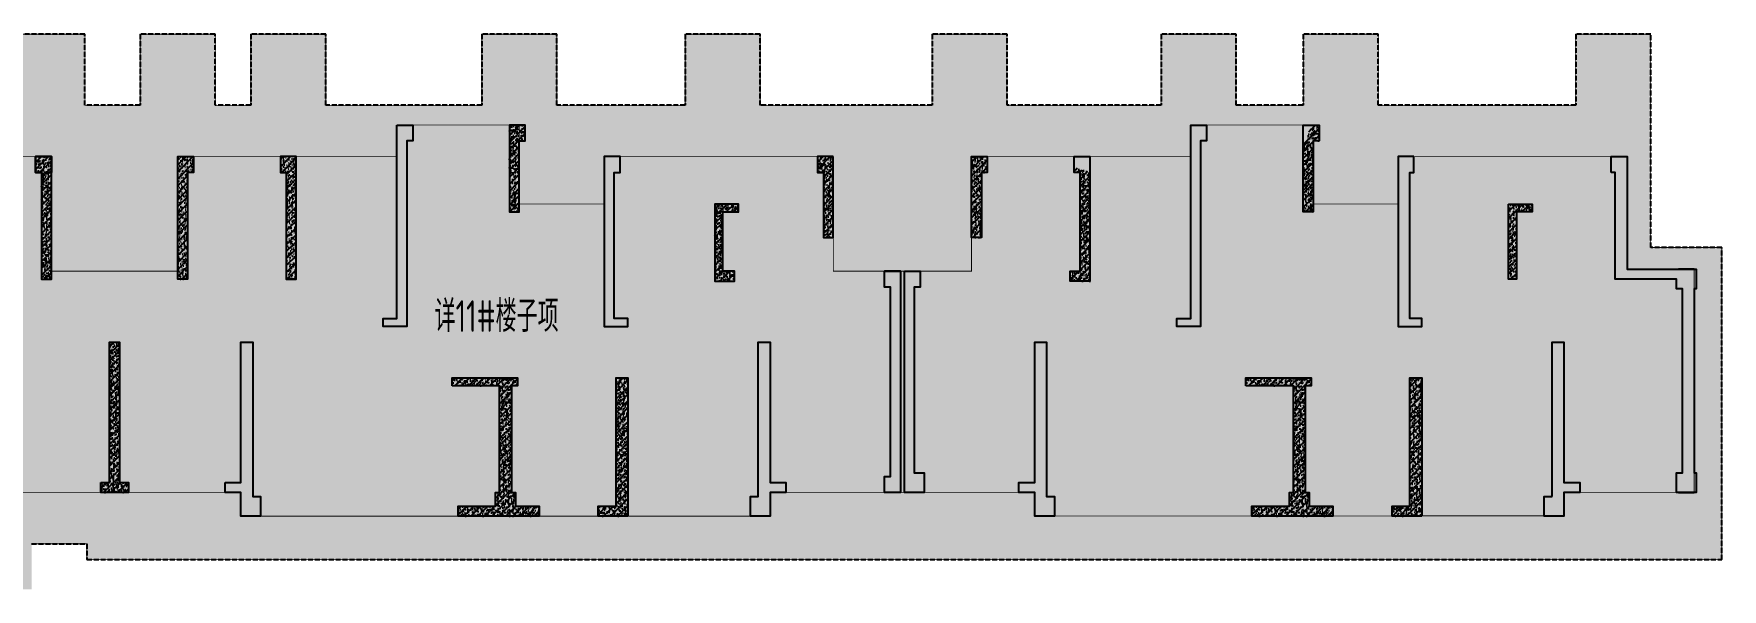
# Model space of a CAD drawing. Extents: x 923964 to 1204934, y 804567 to 1705037.
# Drawn here: x 1080879 to 1123634, y 1063177 to 1077237 of the extents above; entities that cross this region are included whole.
import ezdxf
from ezdxf.enums import TextEntityAlignment as Align

# ---------------------------------------------------------------- set-up
doc = ezdxf.new("R2010")
doc.units = 0
doc.header["$LTSCALE"] = 500
doc.linetypes.add('DASH', pattern=[0.35, 0.25, -0.1])
for name, color, linetype in [('S_PLAN_HACH', 9, 'CONTINUOUS'), ('S_WALL', 2, 'CONTINUOUS'), ('S_WALL_HACH', 30, 'CONTINUOUS'), ('S_WALL_OTHE_HACH', 33, 'CONTINUOUS'), ('主楼填充', 7, 'CONTINUOUS')]:
    doc.layers.add(name, color=color, linetype=linetype)
doc.styles.add('TH-STYLE3', font='tssdeng.shx', dxfattribs={"width": 0.7, "bigfont": 'tssdchn.shx'})
pattern_1 = [(45, (0, 0), (-44.1941738, 44.1941738), []), (50, (0, 0), (179.315046, -15.688034), [18.75, -206.25]), (355, (0, 0), (-34.687833, 188.048033), [15, -165]), (100.4514, (14.94, -1.3), (144.627345, 172.359886), [15.935047, -175.285528]), (46.1842, (0, 50), (266.810262, -41.379754), [28.125, -309.375]), (96.6356, (22.23, 46.55), (233.665676, 243.529468), [23.90257, -262.92825]), (351.1842, (0, 50), (233.665486, 243.52965), [22.5, -247.5]), (21, (25, 37.5), (149.226763, -100.654723), [18.75, -206.25]), (326, (25, 37.5), (60.828833, 181.287511), [15, -165]), (71.4514, (37.44, 29.11), (210.055657, 80.632624), [15.935047, -175.285528]), (37.5, (0, 0), (3.0399638, 83.2234635), [0, -163, 0, -167.5, 0, -165.625]), (7.5, (0, 0), (65.7673844, 98.602928), [0, -95.5, 0, -159.25, 0, -63.125]), (327.5, (-55.75, 0), (133.455609, -5.638718), [0, -62.5, 0, -195, 0, -258.75]), (317.5, (-80.75, 0), (145.796542, 25.026246), [0, -81.25, 0, -129.5, 0, -183.75])]
pattern_2 = [(45, (616019.86, 880780.19), (-88.388348, 88.388348), []), (50, (616019.86, 880780.19), (179.315046, -15.688034), [18.75, -206.25]), (355, (616019.86, 880780.19), (-34.687833, 188.048033), [15, -165]), (100.4514, (616034.8, 880778.88), (144.627345, 172.359886), [15.93505, -175.28553]), (46.1842, (616019.86, 880830.19), (266.81026, -41.37975), [28.125, -309.375]), (96.6356, (616042.1, 880826.74), (233.66568, 243.52947), [23.90257, -262.92825]), (351.1842, (616019.86, 880830.2), (233.66549, 243.52965), [22.5, -247.5]), (21, (616044.86, 880817.69), (149.226763, -100.654723), [18.75, -206.25]), (326, (616044.86, 880817.69), (60.82883, 181.28751), [15, -165]), (71.4514, (616057.3, 880809.3), (210.055657, 80.632624), [15.93505, -175.28553]), (37.5, (616019.86, 880780.19), (3.039964, 83.2234635), [1.25, -163, 1.25, -167.5, 1.25, -165.625]), (7.5, (616019.86, 880780.19), (65.767384, 98.602928), [1.25, -95.5, 1.25, -159.25, 1.25, -63.125]), (327.5, (615964.11, 880780.19), (133.455609, -5.638718), [1.25, -62.5, 1.25, -195, 1.25, -258.75]), (317.5, (615939.11, 880780.19), (145.796542, 25.026246), [1.25, -81.25, 1.25, -129.5, 1.25, -183.75])]
pattern_3 = [(45, (716019.86, 880780.19), (-88.388348, 88.388348), []), (50, (716019.86, 880780.19), (179.315046, -15.688034), [18.75, -206.25]), (355, (716019.86, 880780.19), (-34.68783, 188.04803), [15, -165]), (100.4514, (716034.8, 880778.88), (144.627345, 172.359886), [15.93505, -175.28553]), (46.1842, (716019.86, 880830.19), (266.81026, -41.37975), [28.125, -309.375]), (96.6356, (716042.1, 880826.74), (233.66568, 243.52947), [23.90257, -262.92825]), (351.1842, (716019.86, 880830.2), (233.66549, 243.52965), [22.5, -247.5]), (21, (716044.86, 880817.69), (149.226763, -100.654723), [18.75, -206.25]), (326, (716044.86, 880817.69), (60.82883, 181.28751), [15, -165]), (71.4514, (716057.3, 880809.3), (210.05566, 80.632624), [15.93505, -175.28553]), (37.5, (716019.857, 880780.19), (3.039964, 83.223463), [1.25, -163, 1.25, -167.5, 1.25, -165.625]), (7.5, (716019.86, 880780.19), (65.767384, 98.602928), [1.25, -95.5, 1.25, -159.25, 1.25, -63.125]), (327.5, (715964.11, 880780.19), (133.455609, -5.638718), [1.25, -62.5, 1.25, -195, 1.25, -258.75]), (317.5, (715939.11, 880780.19), (145.796542, 25.026246), [1.25, -81.25, 1.25, -129.5, 1.25, -183.75])]

msp = doc.modelspace()

# ---------------------------------------------------------------- hatches: boundary and pattern name
at = {"layer": 'S_PLAN_HACH'}
h = msp.add_hatch(dxfattribs=at)
h.set_pattern_fill('CROSS', color=4, scale=50, style=0)
h.paths.add_polyline_path([(1062224, 1064227), (1065297, 1064227), (1065297, 1063277), (1067497, 1063277), (1067497, 1063727), (1070824, 1063727), (1070824, 1063962), (1070924, 1063962), (1075224, 1063962), (1075224, 1063577), (1078424, 1063577), (1078424, 1063177), (1080824, 1063177), (1080824, 1064327), (1082224, 1064327), (1082224, 1063927), (1123624, 1063927), (1123624, 1071827), (1121824, 1071827), (1121824, 1077227), (1119924, 1077227), (1119924, 1075427), (1114924, 1075427), (1114924, 1077227), (1113024, 1077227), (1113024, 1075427), (1111324, 1075427), (1111324, 1077227), (1109424, 1077227), (1109424, 1075427), (1105524, 1075427), (1105524, 1077227), (1103624, 1077227), (1103624, 1075427), (1099274, 1075427), (1099274, 1077227), (1097374, 1077227), (1097374, 1075427), (1094124, 1075427), (1094124, 1077227), (1092224, 1077227), (1092224, 1075427), (1088274, 1075427), (1088274, 1077227), (1086374, 1077227), (1086374, 1075427), (1085474, 1075427), (1085474, 1077227), (1083574, 1077227), (1083574, 1075427), (1082174, 1075427), (1082174, 1077227), (1080274, 1077227), (1080274, 1074677), (1074124, 1074677), (1074124, 1075825), (1072339, 1075825), (1071559, 1075825), (1071559, 1076777), (1069259, 1076777), (1069259, 1074627), (1065674, 1074627), (1065674, 1075077), (1063974, 1075077), (1063974, 1071627), (1062224, 1071627)])
at = {"layer": 'S_WALL_HACH'}
h = msp.add_hatch(color=256, dxfattribs=at)
h.dxf.hatch_style = 1
h.paths.add_polyline_path([(1090074, 1074927), (1090474, 1074927), (1090474, 1074527), (1090324, 1074527), (1090324, 1069827), (1089724, 1069827), (1089724, 1070027), (1090074, 1070027)])
h = msp.add_hatch(color=256, dxfattribs=at)
h.dxf.hatch_style = 1
h.paths.add_polyline_path([(1093174, 1072727), (1093174, 1074527), (1093324, 1074527), (1093324, 1074927), (1092924, 1074927), (1092924, 1072727)])
h = msp.add_hatch(color=256, dxfattribs=at)
h.dxf.hatch_style = 1
h.paths.add_polyline_path([(1110174, 1074927), (1110574, 1074927), (1110574, 1074527), (1110424, 1074527), (1110424, 1073227), (1110424, 1073227), (1110424, 1069827), (1109824, 1069827), (1109824, 1070027), (1110174, 1070027), (1110174, 1073227), (1110174, 1073227)])
h = msp.add_hatch(color=256, dxfattribs=at)
h.dxf.hatch_style = 1
h.paths.add_polyline_path([(1113024, 1074927), (1113424, 1074927), (1113424, 1074527), (1113274, 1074527), (1113274, 1072727), (1113024, 1072727)])
h = msp.add_hatch(color=256, dxfattribs=at)
h.dxf.hatch_style = 1
h.paths.add_polyline_path([(1081324, 1074127), (1080924, 1074127), (1080924, 1073727), (1081074, 1073727), (1081074, 1071027), (1081324, 1071027)])
h = msp.add_hatch(color=256, dxfattribs=at)
h.dxf.hatch_style = 1
h.paths.add_polyline_path([(1084924, 1074127), (1084924, 1073727), (1084774, 1073727), (1084774, 1071027), (1084524, 1071027), (1084524, 1074127), (1084924, 1074127)])
h = msp.add_hatch(color=256, dxfattribs=at)
h.dxf.hatch_style = 1
h.paths.add_polyline_path([(1087124, 1074127), (1087124, 1073727), (1087274, 1073727), (1087274, 1071027), (1087524, 1071027), (1087524, 1074127), (1087124, 1074127)])
h = msp.add_hatch(color=256, dxfattribs=at)
h.dxf.hatch_style = 1
h.paths.add_polyline_path([(1095724, 1073877), (1095724, 1074127), (1095324, 1074127), (1095324, 1072427), (1095324, 1072427), (1095324, 1069827), (1095924, 1069827), (1095924, 1070027), (1095574, 1070027), (1095574, 1072427), (1095574, 1073727), (1095724, 1073727)])
h = msp.add_hatch(color=256, dxfattribs=at)
h.dxf.hatch_style = 1
h.paths.add_polyline_path([(1101124, 1074127), (1100724, 1074127), (1100724, 1073727), (1100874, 1073727), (1100874, 1072077), (1101124, 1072077)])
h = msp.add_hatch(color=256, dxfattribs=at)
h.dxf.hatch_style = 1
h.paths.add_polyline_path([(1104624, 1074127), (1105024, 1074127), (1105024, 1073727), (1104874, 1073727), (1104874, 1072077), (1104624, 1072077)])
h = msp.add_hatch(color=256, dxfattribs=at)
h.dxf.hatch_style = 1
h.paths.add_polyline_path([(1107624, 1074127), (1107624, 1070977), (1107124, 1070977), (1107124, 1071227), (1107374, 1071227), (1107374, 1073727), (1107224, 1073727), (1107224, 1074127)])
h = msp.add_hatch(color=256, dxfattribs=at)
h.dxf.hatch_style = 1
h.paths.add_polyline_path([(1115824, 1074127), (1115424, 1074127), (1115424, 1069827), (1116024, 1069827), (1116024, 1070027), (1115724, 1070027), (1115724, 1073727), (1115824, 1073727)])
h = msp.add_hatch(color=256, dxfattribs=at)
h.dxf.hatch_style = 1
h.paths.add_polyline_path([(1120824, 1073727), (1120824, 1074127), (1121224, 1074127), (1121224, 1071277), (1122974, 1071277), (1122974, 1070777), (1122924, 1070777), (1122924, 1066127), (1122974, 1066127), (1122974, 1065627), (1122474, 1065627), (1122474, 1066127), (1122624, 1066127), (1122624, 1070777), (1122474, 1070777), (1122474, 1071027), (1120924, 1071027), (1120924, 1073727)])
h = msp.add_hatch(color=256, dxfattribs=at)
h.dxf.hatch_style = 1
h.paths.add_polyline_path([(1098324, 1072927), (1098124, 1072927), (1098124, 1070977), (1098624, 1070977), (1098624, 1071227), (1098324, 1071227), (1098324, 1072727), (1098524, 1072727), (1098724, 1072727), (1098724, 1072927)])
h = msp.add_hatch(color=256, dxfattribs=at)
h.dxf.hatch_style = 1
h.paths.add_polyline_path([(1118224, 1072927), (1118824, 1072927), (1118824, 1072727), (1118424, 1072727), (1118424, 1071027), (1118224, 1071027)])
h = msp.add_hatch(color=256, dxfattribs=at)
h.dxf.hatch_style = 1
h.paths.add_polyline_path([(1102824, 1065627), (1102424, 1065627), (1102424, 1066027), (1102574, 1066027), (1102574, 1069227), (1102574, 1070827), (1102424, 1070827), (1102424, 1071227), (1102824, 1071227), (1102824, 1069227)])
h = msp.add_hatch(color=256, dxfattribs=at)
h.dxf.hatch_style = 1
h.paths.add_polyline_path([(1102924, 1071227), (1103324, 1071227), (1103324, 1070827), (1103174, 1070827), (1103174, 1066127), (1103424, 1066127), (1103424, 1065627), (1102924, 1065627)])
for points in [[(1122924, 1071277), (1122524, 1071277), (1122924, 1071277), (1122524, 1071277)], [(1113174, 1065027), (1112674, 1065027), (1113174, 1065027), (1112674, 1065027)]]:
    msp.add_hatch(color=256, dxfattribs=at).paths.add_polyline_path(points, flags=0)
h = msp.add_hatch(color=256, dxfattribs=at)
h.dxf.hatch_style = 1
h.paths.add_polyline_path([(1122924, 1071277), (1122524, 1071277), (1122924, 1071277), (1122524, 1071277)])
h = msp.add_hatch(color=256, dxfattribs=at)
h.dxf.hatch_style = 1
h.paths.add_polyline_path([(1122924, 1071277), (1122524, 1071277), (1122924, 1071277), (1122524, 1071277)])
h = msp.add_hatch(color=256, dxfattribs=at)
h.dxf.hatch_style = 1
h.paths.add_polyline_path([(1082574, 1065877), (1082799, 1065877), (1082799, 1069427), (1083049, 1069427), (1083049, 1065877), (1083274, 1065877), (1083274, 1065627), (1082574, 1065627)])
h = msp.add_hatch(color=256, dxfattribs=at)
h.dxf.hatch_style = 1
h.paths.add_polyline_path([(1085724, 1065877), (1086124, 1065877), (1086124, 1069427), (1086424, 1069427), (1086424, 1065527), (1086624, 1065527), (1086624, 1065027), (1086124, 1065027), (1086124, 1065627), (1085724, 1065627)])
h = msp.add_hatch(color=256, dxfattribs=at)
h.dxf.hatch_style = 1
h.paths.add_polyline_path([(1099524, 1065027), (1099524, 1065027), (1099524, 1065027), (1099024, 1065027), (1099024, 1065527), (1099224, 1065527), (1099224, 1069427), (1099524, 1069427), (1099524, 1065877), (1099924, 1065877), (1099924, 1065627), (1099524, 1065627), (1099524, 1065027)])
h = msp.add_hatch(color=256, dxfattribs=at)
h.dxf.hatch_style = 1
h.paths.add_polyline_path([(1106724, 1065027), (1106224, 1065027), (1106224, 1065627), (1105824, 1065627), (1105824, 1065877), (1106224, 1065877), (1106224, 1069427), (1106524, 1069427), (1106524, 1065527), (1106724, 1065527)])
h = msp.add_hatch(color=256, dxfattribs=at)
h.dxf.hatch_style = 1
h.paths.add_polyline_path([(1119324, 1065527), (1119324, 1069427), (1119624, 1069427), (1119624, 1065877), (1120024, 1065877), (1120024, 1065627), (1119624, 1065627), (1119624, 1065527), (1119624, 1065527), (1119624, 1065027), (1119124, 1065027), (1119124, 1065527)])
h = msp.add_hatch(color=256, dxfattribs=at)
h.dxf.hatch_style = 1
h.paths.add_polyline_path([(1091474, 1068328), (1091474, 1068527), (1093124, 1068527), (1093124, 1068327), (1092974, 1068327), (1092974, 1065627), (1093074, 1065627), (1093074, 1065277), (1093674, 1065277), (1093674, 1065027), (1091624, 1065027), (1091624, 1065277), (1092574, 1065277), (1092574, 1065627), (1092674, 1065627), (1092674, 1068328)])
h = msp.add_hatch(color=256, dxfattribs=at)
h.dxf.hatch_style = 1
h.paths.add_polyline_path([(1095924, 1065027), (1095174, 1065027), (1095174, 1065277), (1095624, 1065277), (1095624, 1068527), (1095924, 1068527)])
h = msp.add_hatch(color=256, dxfattribs=at)
h.dxf.hatch_style = 1
h.paths.add_polyline_path([(1111574, 1068328), (1111574, 1068527), (1113224, 1068527), (1113224, 1068327), (1113074, 1068327), (1113074, 1065627), (1113174, 1065627), (1113174, 1065277), (1113774, 1065277), (1113774, 1065027), (1111724, 1065027), (1111724, 1065277), (1112674, 1065277), (1112674, 1065627), (1112774, 1065627), (1112774, 1068328)])
h = msp.add_hatch(color=256, dxfattribs=at)
h.dxf.hatch_style = 1
h.paths.add_polyline_path([(1116024, 1065027), (1115274, 1065027), (1115274, 1065277), (1115724, 1065277), (1115724, 1068527), (1116024, 1068527)])
h = msp.add_hatch(color=256, dxfattribs=at)
h.dxf.hatch_style = 1
h.paths.add_polyline_path([(1113174, 1065027), (1112674, 1065027), (1113174, 1065027), (1112674, 1065027)])
h = msp.add_hatch(color=256, dxfattribs=at)
h.dxf.hatch_style = 1
h.paths.add_polyline_path([(1113174, 1065027), (1112674, 1065027), (1113174, 1065027), (1112674, 1065027)])
at = {"layer": 'S_WALL_OTHE_HACH'}
h = msp.add_hatch(dxfattribs=at)
h.set_pattern_fill('钢筋混凝土', color=256, scale=25, pattern_type=2)
h.set_pattern_definition(pattern_2)
h.paths.add_polyline_path([(1090074, 1074927), (1090474, 1074927), (1090474, 1074527), (1090324, 1074527), (1090324, 1069827), (1089724, 1069827), (1089724, 1070027), (1090074, 1070027)])
h = msp.add_hatch(dxfattribs=at)
h.set_pattern_fill('钢筋混凝土', color=256, scale=25, pattern_type=2)
h.set_pattern_definition(pattern_2)
h.paths.add_polyline_path([(1093174, 1072727), (1093174, 1074527), (1093324, 1074527), (1093324, 1074927), (1092924, 1074927), (1092924, 1072727)])
h = msp.add_hatch(dxfattribs=at)
h.set_pattern_fill('钢筋混凝土', color=256, scale=25, pattern_type=2)
h.set_pattern_definition(pattern_2)
edge = h.paths.add_edge_path()
edge.add_line((1110174, 1074527), (1110174, 1074927))
edge.add_line((1110174, 1074927), (1110574, 1074927))
edge.add_line((1110574, 1074927), (1110574, 1074527))
edge.add_line((1110574, 1074527), (1110424, 1074527))
edge.add_line((1110424, 1074527), (1110424, 1073227))
edge.add_line((1110424, 1073227), (1110424, 1073227))
edge.add_line((1110424, 1073227), (1110424, 1069827))
edge.add_line((1110424, 1069827), (1109824, 1069827))
edge.add_line((1109824, 1069827), (1109824, 1070027))
edge.add_line((1109824, 1070027), (1110174, 1070027))
edge.add_line((1110174, 1070027), (1110174, 1073227))
edge.add_line((1110174, 1073227), (1110174, 1073227))
edge.add_line((1110174, 1073227), (1110174, 1074927))
edge.add_line((1110174, 1074927), (1110424, 1074927))
h = msp.add_hatch(dxfattribs=at)
h.set_pattern_fill('钢筋混凝土', color=256, scale=25, pattern_type=2)
h.set_pattern_definition(pattern_2)
edge = h.paths.add_edge_path()
edge.add_line((1113024, 1074527), (1113024, 1074927))
edge.add_line((1113024, 1074927), (1113424, 1074927))
edge.add_line((1113424, 1074927), (1113424, 1074527))
edge.add_line((1113424, 1074527), (1113274, 1074527))
edge.add_line((1113274, 1074527), (1113274, 1072727))
edge.add_line((1113274, 1072727), (1113024, 1072727))
edge.add_line((1113024, 1072727), (1113024, 1074927))
edge.add_line((1113024, 1074927), (1113024, 1074927))
edge.add_line((1113024, 1074927), (1113274, 1074927))
h = msp.add_hatch(dxfattribs=at)
h.set_pattern_fill('钢筋混凝土', color=256, scale=25, pattern_type=2)
h.set_pattern_definition(pattern_2)
h.paths.add_polyline_path([(1081324, 1074127), (1080924, 1074127), (1080924, 1073727), (1081074, 1073727), (1081074, 1071027), (1081324, 1071027)])
h = msp.add_hatch(dxfattribs=at)
h.set_pattern_fill('钢筋混凝土', color=256, scale=25, pattern_type=2)
h.set_pattern_definition(pattern_2)
edge = h.paths.add_edge_path()
edge.add_line((1081074, 1073727), (1080924, 1073727))
edge.add_line((1080924, 1073727), (1080924, 1074127))
edge.add_line((1080924, 1074127), (1081324, 1074127))
edge.add_line((1081324, 1074127), (1081324, 1073727))
h = msp.add_hatch(dxfattribs=at)
h.set_pattern_fill('钢筋混凝土', color=256, scale=25, pattern_type=2)
h.set_pattern_definition(pattern_3)
edge = h.paths.add_edge_path()
edge.add_line((1084524, 1074127), (1084524, 1074127))
edge.add_line((1084524, 1074127), (1084524, 1074127))
edge.add_line((1084524, 1074127), (1084924, 1074127))
edge.add_line((1084924, 1074127), (1084924, 1073727))
edge.add_line((1084924, 1073727), (1084774, 1073727))
edge.add_line((1084774, 1073727), (1084774, 1071027))
edge.add_line((1084774, 1071027), (1084524, 1071027))
edge.add_line((1084524, 1071027), (1084524, 1074127))
edge.add_line((1084524, 1074127), (1084924, 1074127))
edge.add_line((1084924, 1074127), (1084924, 1074127))
h = msp.add_hatch(dxfattribs=at)
h.set_pattern_fill('钢筋混凝土', color=256, scale=25, pattern_type=2)
h.set_pattern_definition(pattern_3)
edge = h.paths.add_edge_path()
edge.add_line((1087524, 1074127), (1087524, 1074127))
edge.add_line((1087524, 1074127), (1087524, 1074127))
edge.add_line((1087524, 1074127), (1087124, 1074127))
edge.add_line((1087124, 1074127), (1087124, 1073727))
edge.add_line((1087124, 1073727), (1087274, 1073727))
edge.add_line((1087274, 1073727), (1087274, 1071027))
edge.add_line((1087274, 1071027), (1087524, 1071027))
edge.add_line((1087524, 1071027), (1087524, 1074127))
edge.add_line((1087524, 1074127), (1087124, 1074127))
edge.add_line((1087124, 1074127), (1087124, 1074127))
h = msp.add_hatch(dxfattribs=at)
h.set_pattern_fill('钢筋混凝土', color=256, scale=25, pattern_type=2)
h.set_pattern_definition(pattern_2)
h.paths.add_polyline_path([(1095724, 1073877), (1095724, 1074127), (1095324, 1074127), (1095324, 1072427), (1095324, 1072427), (1095324, 1069827), (1095924, 1069827), (1095924, 1070027), (1095574, 1070027), (1095574, 1072427), (1095574, 1073727), (1095724, 1073727)])
h = msp.add_hatch(dxfattribs=at)
h.set_pattern_fill('钢筋混凝土', color=256, scale=25, pattern_type=2)
h.set_pattern_definition(pattern_2)
h.paths.add_polyline_path([(1101124, 1074127), (1100724, 1074127), (1100724, 1073727), (1100874, 1073727), (1100874, 1072077), (1101124, 1072077)])
h = msp.add_hatch(dxfattribs=at)
h.set_pattern_fill('钢筋混凝土', color=256, scale=25, pattern_type=2)
h.set_pattern_definition(pattern_2)
h.paths.add_polyline_path([(1104624, 1074127), (1105024, 1074127), (1105024, 1073727), (1104874, 1073727), (1104874, 1072077), (1104624, 1072077)])
h = msp.add_hatch(dxfattribs=at)
h.set_pattern_fill('钢筋混凝土', color=256, scale=25, pattern_type=2)
h.set_pattern_definition(pattern_2)
edge = h.paths.add_edge_path()
edge.add_line((1104624, 1073727), (1104624, 1073727))
edge.add_line((1104624, 1073727), (1104624, 1074127))
edge.add_line((1104624, 1074127), (1105024, 1074127))
edge.add_line((1105024, 1074127), (1105024, 1073727))
edge.add_line((1105024, 1073727), (1104874, 1073727))
h = msp.add_hatch(dxfattribs=at)
h.set_pattern_fill('钢筋混凝土', color=256, scale=25, pattern_type=2)
h.set_pattern_definition(pattern_2)
edge = h.paths.add_edge_path()
edge.add_line((1107224, 1073877), (1107224, 1073877))
edge.add_line((1107224, 1073877), (1107224, 1074127))
edge.add_line((1107224, 1074127), (1107624, 1074127))
edge.add_line((1107624, 1074127), (1107624, 1070977))
edge.add_line((1107624, 1070977), (1107124, 1070977))
edge.add_line((1107124, 1070977), (1107124, 1071227))
edge.add_line((1107124, 1071227), (1107374, 1071227))
edge.add_line((1107374, 1071227), (1107374, 1073727))
edge.add_line((1107374, 1073727), (1107224, 1073727))
edge.add_line((1107224, 1073727), (1107224, 1074127))
edge.add_line((1107224, 1074127), (1107624, 1074127))
edge.add_line((1107624, 1074127), (1107624, 1073727))
h = msp.add_hatch(dxfattribs=at)
h.set_pattern_fill('钢筋混凝土', color=256, scale=25, pattern_type=2)
h.set_pattern_definition(pattern_2)
h.paths.add_polyline_path([(1115824, 1074127), (1115424, 1074127), (1115424, 1069827), (1116024, 1069827), (1116024, 1070027), (1115724, 1070027), (1115724, 1073727), (1115824, 1073727)])
h = msp.add_hatch(dxfattribs=at)
h.set_pattern_fill('钢筋混凝土', color=256, scale=25, pattern_type=2)
h.set_pattern_definition(pattern_2)
h.paths.add_polyline_path([(1120824, 1073727), (1120824, 1074127), (1121224, 1074127), (1121224, 1071277), (1122974, 1071277), (1122974, 1070777), (1122924, 1070777), (1122924, 1066127), (1122974, 1066127), (1122974, 1065627), (1122474, 1065627), (1122474, 1066127), (1122624, 1066127), (1122624, 1070777), (1122474, 1070777), (1122474, 1071027), (1120924, 1071027), (1120924, 1073727)])
h = msp.add_hatch(dxfattribs=at)
h.set_pattern_fill('钢筋混凝土', color=256, scale=25, pattern_type=2)
h.set_pattern_definition(pattern_2)
h.paths.add_polyline_path([(1098324, 1072927), (1098124, 1072927), (1098124, 1070977), (1098624, 1070977), (1098624, 1071227), (1098324, 1071227), (1098324, 1072727), (1098524, 1072727), (1098724, 1072727), (1098724, 1072927)])
h = msp.add_hatch(dxfattribs=at)
h.set_pattern_fill('钢筋混凝土', color=256, scale=25, pattern_type=2)
h.set_pattern_definition(pattern_2)
h.paths.add_polyline_path([(1118224, 1072927), (1118824, 1072927), (1118824, 1072727), (1118424, 1072727), (1118424, 1071027), (1118224, 1071027)])
h = msp.add_hatch(dxfattribs=at)
h.set_pattern_fill('钢筋混凝土', color=256, scale=25, pattern_type=2)
h.set_pattern_definition(pattern_2)
edge = h.paths.add_edge_path()
edge.add_line((1102824, 1065627), (1102424, 1065627))
edge.add_line((1102424, 1065627), (1102424, 1066027))
edge.add_line((1102424, 1066027), (1102574, 1066027))
edge.add_line((1102574, 1066027), (1102574, 1069227))
edge.add_line((1102574, 1069227), (1102574, 1070827))
edge.add_line((1102574, 1070827), (1102424, 1070827))
edge.add_line((1102424, 1070827), (1102424, 1071227))
edge.add_line((1102424, 1071227), (1102824, 1071227))
edge.add_line((1102824, 1071227), (1102824, 1069227))
edge.add_line((1102824, 1069227), (1102824, 1069227))
edge.add_line((1102824, 1069227), (1102824, 1065627))
edge.add_line((1102824, 1065627), (1102424, 1065627))
edge.add_line((1102424, 1065627), (1102424, 1065627))
h = msp.add_hatch(dxfattribs=at)
h.set_pattern_fill('钢筋混凝土', color=256, scale=25, pattern_type=2)
h.set_pattern_definition(pattern_2)
h.paths.add_polyline_path([(1102924, 1071227), (1103324, 1071227), (1103324, 1070827), (1103174, 1070827), (1103174, 1066127), (1103424, 1066127), (1103424, 1065627), (1102924, 1065627)])
h = msp.add_hatch(dxfattribs=at)
h.set_pattern_fill('钢筋混凝土', color=256, scale=25)
h.set_pattern_definition(pattern_1)
h.paths.add_polyline_path([(1122924, 1071277), (1122524, 1071277), (1122924, 1071277), (1122524, 1071277)])
h = msp.add_hatch(dxfattribs=at)
h.set_pattern_fill('钢筋混凝土', color=256, scale=25)
h.set_pattern_definition(pattern_1)
h.paths.add_polyline_path([(1122924, 1071277), (1122524, 1071277), (1122924, 1071277), (1122524, 1071277)])
h = msp.add_hatch(dxfattribs=at)
h.set_pattern_fill('钢筋混凝土', color=256, scale=25, pattern_type=2)
h.set_pattern_definition(pattern_2)
h.paths.add_polyline_path([(1082574, 1065877), (1082799, 1065877), (1082799, 1069427), (1083049, 1069427), (1083049, 1065877), (1083274, 1065877), (1083274, 1065627), (1082574, 1065627)])
h = msp.add_hatch(dxfattribs=at)
h.set_pattern_fill('钢筋混凝土', color=256, scale=25, pattern_type=2)
h.set_pattern_definition([(45, (735819.86, 880780.19), (-88.388348, 88.388348), []), (50, (735819.86, 880780.19), (179.315046, -15.688034), [18.75, -206.25]), (355, (735819.86, 880780.19), (-34.68783, 188.04803), [15, -165]), (100.4514, (735834.8, 880778.88), (144.627345, 172.359886), [15.93505, -175.28553]), (46.1842, (735819.86, 880830.19), (266.81026, -41.37975), [28.125, -309.375]), (96.6356, (735842.1, 880826.74), (233.66568, 243.52947), [23.90257, -262.92825]), (351.1842, (735819.86, 880830.2), (233.66549, 243.52965), [22.5, -247.5]), (21, (735844.86, 880817.69), (149.226763, -100.65472), [18.75, -206.25]), (326, (735844.86, 880817.69), (60.82883, 181.28751), [15, -165]), (71.4514, (735857.3, 880809.3), (210.05566, 80.632624), [15.93505, -175.28553]), (37.5, (735819.86, 880780.19), (3.039964, 83.223463), [1.25, -163, 1.25, -167.5, 1.25, -165.625]), (7.5, (735819.86, 880780.19), (65.767384, 98.602928), [1.25, -95.5, 1.25, -159.25, 1.25, -63.125]), (327.5, (735764.11, 880780.19), (133.455609, -5.638718), [1.25, -62.5, 1.25, -195, 1.25, -258.75]), (317.5, (735739.11, 880780.19), (145.796542, 25.026246), [1.25, -81.25, 1.25, -129.5, 1.25, -183.75])])
h.paths.add_polyline_path([(1085724, 1065877), (1086124, 1065877), (1086124, 1069427), (1086424, 1069427), (1086424, 1065527), (1086624, 1065527), (1086624, 1065027), (1086124, 1065027), (1086124, 1065627), (1085724, 1065627)])
h = msp.add_hatch(dxfattribs=at)
h.set_pattern_fill('钢筋混凝土', color=256, scale=25, pattern_type=2)
h.set_pattern_definition(pattern_2)
h.paths.add_polyline_path([(1099524, 1065027), (1099524, 1065027), (1099524, 1065027), (1099024, 1065027), (1099024, 1065527), (1099224, 1065527), (1099224, 1069427), (1099524, 1069427), (1099524, 1065877), (1099924, 1065877), (1099924, 1065627), (1099524, 1065627), (1099524, 1065027)])
h = msp.add_hatch(dxfattribs=at)
h.set_pattern_fill('钢筋混凝土', color=256, scale=25, pattern_type=2)
h.set_pattern_definition(pattern_2)
edge = h.paths.add_edge_path()
edge.add_line((1106724, 1065027), (1106224, 1065027))
edge.add_line((1106224, 1065027), (1106224, 1065627))
edge.add_line((1106224, 1065627), (1105824, 1065627))
edge.add_line((1105824, 1065627), (1105824, 1065877))
edge.add_line((1105824, 1065877), (1106224, 1065877))
edge.add_line((1106224, 1065877), (1106224, 1069427))
edge.add_line((1106224, 1069427), (1106524, 1069427))
edge.add_line((1106524, 1069427), (1106524, 1065527))
edge.add_line((1106524, 1065527), (1106724, 1065527))
edge.add_line((1106724, 1065527), (1106724, 1065027))
edge.add_line((1106724, 1065027), (1106224, 1065027))
edge.add_line((1106224, 1065027), (1106224, 1065027))
h = msp.add_hatch(dxfattribs=at)
h.set_pattern_fill('钢筋混凝土', color=256, scale=25, pattern_type=2)
h.set_pattern_definition(pattern_2)
h.paths.add_polyline_path([(1119324, 1065527), (1119324, 1069427), (1119624, 1069427), (1119624, 1065877), (1120024, 1065877), (1120024, 1065627), (1119624, 1065627), (1119624, 1065527), (1119624, 1065527), (1119624, 1065027), (1119124, 1065027), (1119124, 1065527)])
h = msp.add_hatch(dxfattribs=at)
h.set_pattern_fill('钢筋混凝土', color=256, scale=25, pattern_type=2)
h.set_pattern_definition(pattern_2)
h.paths.add_polyline_path([(1091474, 1068328), (1091474, 1068527), (1093124, 1068527), (1093124, 1068327), (1092974, 1068327), (1092974, 1065627), (1093074, 1065627), (1093074, 1065277), (1093674, 1065277), (1093674, 1065027), (1091624, 1065027), (1091624, 1065277), (1092574, 1065277), (1092574, 1065627), (1092674, 1065627), (1092674, 1068328)])
h = msp.add_hatch(dxfattribs=at)
h.set_pattern_fill('钢筋混凝土', color=256, scale=25, pattern_type=2)
h.set_pattern_definition(pattern_2)
h.paths.add_polyline_path([(1095924, 1065027), (1095174, 1065027), (1095174, 1065277), (1095624, 1065277), (1095624, 1068527), (1095924, 1068527)])
h = msp.add_hatch(dxfattribs=at)
h.set_pattern_fill('钢筋混凝土', color=256, scale=25, pattern_type=2)
h.set_pattern_definition([(45, (636119.86, 880780.19), (-88.388348, 88.388348), []), (50, (636119.86, 880780.19), (179.315046, -15.688034), [18.75, -206.25]), (355, (636119.86, 880780.19), (-34.687833, 188.048033), [15, -165]), (100.4514, (636134.8, 880778.88), (144.627345, 172.359886), [15.93505, -175.28553]), (46.1842, (636119.86, 880830.19), (266.81026, -41.37975), [28.125, -309.375]), (96.6356, (636142.1, 880826.74), (233.66568, 243.52947), [23.90257, -262.92825]), (351.1842, (636119.86, 880830.2), (233.66549, 243.52965), [22.5, -247.5]), (21, (636144.86, 880817.69), (149.226763, -100.654723), [18.75, -206.25]), (326, (636144.86, 880817.69), (60.82883, 181.28751), [15, -165]), (71.4514, (636157.3, 880809.3), (210.05566, 80.632624), [15.93505, -175.28553]), (37.5, (636119.856, 880780.19), (3.039964, 83.2234635), [1.25, -163, 1.25, -167.5, 1.25, -165.625]), (7.5, (636119.86, 880780.19), (65.767384, 98.602928), [1.25, -95.5, 1.25, -159.25, 1.25, -63.125]), (327.5, (636064.106, 880780.19), (133.455609, -5.638718), [1.25, -62.5, 1.25, -195, 1.25, -258.75]), (317.5, (636039.11, 880780.19), (145.796542, 25.026246), [1.25, -81.25, 1.25, -129.5, 1.25, -183.75])])
h.paths.add_polyline_path([(1111574, 1068328), (1111574, 1068527), (1113224, 1068527), (1113224, 1068327), (1113074, 1068327), (1113074, 1065627), (1113174, 1065627), (1113174, 1065277), (1113774, 1065277), (1113774, 1065027), (1111724, 1065027), (1111724, 1065277), (1112674, 1065277), (1112674, 1065627), (1112774, 1065627), (1112774, 1068328)])
h = msp.add_hatch(dxfattribs=at)
h.set_pattern_fill('钢筋混凝土', color=256, scale=25, pattern_type=2)
h.set_pattern_definition(pattern_2)
h.paths.add_polyline_path([(1116024, 1065027), (1115274, 1065027), (1115274, 1065277), (1115724, 1065277), (1115724, 1068527), (1116024, 1068527)])
h = msp.add_hatch(dxfattribs=at)
h.set_pattern_fill('钢筋混凝土', color=256, scale=25, pattern_type=2)
h.set_pattern_definition(pattern_2)
h.paths.add_polyline_path([(1122524, 1065627), (1122924, 1065627), (1122924, 1065627)])
h = msp.add_hatch(dxfattribs=at)
h.set_pattern_fill('钢筋混凝土', color=256, scale=25)
h.set_pattern_definition(pattern_1)
h.paths.add_polyline_path([(1113174, 1065027), (1112674, 1065027), (1113174, 1065027), (1112674, 1065027)])
h = msp.add_hatch(dxfattribs=at)
h.set_pattern_fill('钢筋混凝土', color=256, scale=25)
h.set_pattern_definition(pattern_1)
h.paths.add_polyline_path([(1113174, 1065027), (1112674, 1065027), (1113174, 1065027), (1112674, 1065027)])
at = {"layer": '主楼填充'}
h = msp.add_hatch(dxfattribs=at)
h.set_pattern_fill('GRASS', color=1, scale=20)
h.set_pattern_definition([(90, (-80500, 206600), (-359.21, 359.21), [95.25, -623.17]), (45, (-80500, 206600), (-359.21024, 359.21024), [95.25, -412.75]), (135, (-80500, 206600), (-359.21024, -359.21024), [95.25, -412.75])])
h.paths.add_polyline_path([(1063024, 1065628), (1063024, 1071228), (1064724, 1071228), (1064724, 1074128), (1070274, 1074128), (1070274, 1074928), (1073374, 1074928), (1073374, 1072928), (1075524, 1072928), (1075524, 1074128), (1081324, 1074128), (1081324, 1071228), (1084524, 1071228), (1084524, 1074128), (1090074, 1074128), (1090074, 1074928), (1093174, 1074928), (1093174, 1072928), (1095324, 1072928), (1095324, 1074128), (1101124, 1074128), (1101124, 1071228), (1104624, 1071228), (1104624, 1074128), (1110174, 1074128), (1110174, 1074928), (1113274, 1074928), (1113274, 1072928), (1115424, 1072928), (1115424, 1074128), (1121224, 1074128), (1121224, 1071277), (1122924, 1071277), (1122924, 1065628), (1119624, 1065628), (1119624, 1065036), (1106224, 1065028), (1106224, 1065628), (1099524, 1065628), (1099524, 1065028), (1086124, 1065028), (1086124, 1065628), (1079724, 1065628), (1079724, 1065028), (1066324, 1065028), (1066324, 1065628)])

# ---------------------------------------------------------------- linework, layer by layer
at = {"layer": 'S_PLAN_HACH', "color": 4, "linetype": 'DASH', "const_width": 20}
msp.add_lwpolyline([(1080824, 1064327), (1082224, 1064327), (1082224, 1063927), (1123624, 1063927), (1123624, 1071827), (1121824, 1071827), (1121824, 1077227), (1119924, 1077227), (1119924, 1075427), (1114924, 1075427), (1114924, 1077227), (1113024, 1077227), (1113024, 1075427), (1111324, 1075427), (1111324, 1077227), (1109424, 1077227), (1109424, 1075427), (1105524, 1075427), (1105524, 1077227), (1103624, 1077227), (1103624, 1075427), (1099274, 1075427), (1099274, 1077227), (1097374, 1077227), (1097374, 1075427), (1094124, 1075427), (1094124, 1077227), (1092224, 1077227), (1092224, 1075427), (1088274, 1075427), (1088274, 1077227), (1086374, 1077227), (1086374, 1075427), (1085474, 1075427), (1085474, 1077227), (1083574, 1077227), (1083574, 1075427), (1082174, 1075427), (1082174, 1077227), (1080274, 1077227)], dxfattribs=at)
at = {"layer": 'S_PLAN_HACH', "color": 4, "linetype": 'DASH'}
for points in [[(1080824, 1064327), (1082224, 1064327), (1082224, 1063927), (1123624, 1063927), (1123624, 1071827), (1121824, 1071827), (1121824, 1077227), (1119924, 1077227), (1119924, 1075427), (1114924, 1075427), (1114924, 1077227), (1113024, 1077227), (1113024, 1075427), (1111324, 1075427), (1111324, 1077227), (1109424, 1077227), (1109424, 1075427), (1105524, 1075427), (1105524, 1077227), (1103624, 1077227), (1103624, 1075427), (1099274, 1075427), (1099274, 1077227), (1097374, 1077227), (1097374, 1075427), (1094124, 1075427), (1094124, 1077227), (1092224, 1077227), (1092224, 1075427), (1088274, 1075427), (1088274, 1077227), (1086374, 1077227), (1086374, 1075427), (1085474, 1075427), (1085474, 1077227), (1083574, 1077227), (1083574, 1075427), (1082174, 1075427), (1082174, 1077227), (1080274, 1077227)], [(1094124, 1077227), (1092224, 1077227)], [(1099274, 1077227), (1097374, 1077227)], [(1105524, 1077227), (1103624, 1077227)], [(1111324, 1077227), (1109424, 1077227)], [(1114924, 1077227), (1113024, 1077227)]]:
    msp.add_lwpolyline(points, dxfattribs=at)
at = {"layer": 'S_WALL', "elevation": 0}
for points in [[(1090074, 1074927), (1090474, 1074927), (1090474, 1074527), (1090324, 1074527), (1090324, 1069827), (1089724, 1069827), (1089724, 1070027), (1090074, 1070027)], [(1093174, 1072727), (1093174, 1074527), (1093324, 1074527), (1093324, 1074927), (1092924, 1074927), (1092924, 1072727)]]:
    msp.add_lwpolyline(points, close=True, dxfattribs=at)
at = {"layer": 'S_WALL'}
for points, elevation in [([(1110174, 1074527), (1110174, 1074927), (1110574, 1074927), (1110574, 1074527), (1110424, 1074527), (1110424, 1073227), (1110424, 1073227), (1110424, 1069827), (1109824, 1069827), (1109824, 1070027), (1110174, 1070027), (1110174, 1073227), (1110174, 1073227), (1110174, 1074927), (1110424, 1074927)], 0), ([(1113024, 1074527), (1113024, 1074927), (1113424, 1074927), (1113424, 1074527), (1113274, 1074527), (1113274, 1072727), (1113024, 1072727), (1113024, 1074927), (1113024, 1074927), (1113024, 1074927), (1113274, 1074927)], 0), ([(1081324, 1074127), (1080924, 1074127), (1080924, 1073727), (1081074, 1073727), (1081074, 1071027), (1081324, 1071027), (1081324, 1074127)], 0), ([(1095724, 1073877), (1095724, 1074127), (1095324, 1074127), (1095324, 1072427), (1095324, 1072427), (1095324, 1069827), (1095924, 1069827), (1095924, 1070027), (1095574, 1070027), (1095574, 1072427), (1095574, 1073727), (1095724, 1073727), (1095724, 1073877)], 0), ([(1104624, 1074127), (1105024, 1074127), (1105024, 1073727), (1104874, 1073727), (1104874, 1072077), (1104624, 1072077), (1104624, 1074127)], 0), ([(1104624, 1073727), (1104624, 1073727), (1104624, 1074127), (1105024, 1074127), (1105024, 1073727), (1104874, 1073727)], 0), ([(1107224, 1073877), (1107224, 1073877), (1107224, 1074127), (1107624, 1074127), (1107624, 1070977), (1107124, 1070977), (1107124, 1071227), (1107374, 1071227), (1107374, 1073727), (1107224, 1073727), (1107224, 1074127), (1107624, 1074127), (1107624, 1073727)], -4800), ([(1098324, 1072927), (1098124, 1072927), (1098124, 1070977), (1098624, 1070977), (1098624, 1071227), (1098324, 1071227), (1098324, 1072727), (1098524, 1072727), (1098524, 1072727), (1098724, 1072727), (1098724, 1072927), (1098324, 1072927)], 0), ([(1118224, 1072927), (1118824, 1072927), (1118824, 1072727), (1118424, 1072727), (1118424, 1071027), (1118224, 1071027), (1118224, 1072927)], -4800), ([(1102824, 1071227), (1102424, 1071227)], 0), ([(1122924, 1071277), (1122524, 1071277)], 0), ([(1082574, 1065877), (1082799, 1065877), (1082799, 1069427), (1083049, 1069427), (1083049, 1065877), (1083274, 1065877), (1083274, 1065627), (1082574, 1065627), (1082574, 1065877)], 0), ([(1099524, 1065027), (1099524, 1065027), (1099524, 1065027), (1099024, 1065027), (1099024, 1065527), (1099224, 1065527), (1099224, 1069427), (1099524, 1069427), (1099524, 1065877), (1099924, 1065877), (1099924, 1065627), (1099524, 1065627), (1099524, 1065027), (1099524, 1065027)], 0), ([(1106724, 1065027), (1106224, 1065027), (1106224, 1065627), (1105824, 1065627), (1105824, 1065877), (1106224, 1065877), (1106224, 1069427), (1106524, 1069427), (1106524, 1065527), (1106724, 1065527), (1106724, 1065027), (1106224, 1065027), (1106224, 1065027)], 0), ([(1095924, 1065027), (1095174, 1065027), (1095174, 1065277), (1095624, 1065277), (1095624, 1068527), (1095924, 1068527), (1095924, 1065027)], 0), ([(1116024, 1065027), (1115274, 1065027), (1115274, 1065277), (1115724, 1065277), (1115724, 1068527), (1116024, 1068527), (1116024, 1065027)], 0)]:
    msp.add_lwpolyline(points, dxfattribs=dict(at, elevation=elevation))
for points in [[(1081074, 1073727), (1080924, 1073727), (1080924, 1074127), (1081324, 1074127), (1081324, 1073727)], [(1084524, 1074127), (1084524, 1074127), (1084524, 1074127), (1084924, 1074127), (1084924, 1073727), (1084774, 1073727), (1084774, 1071027), (1084524, 1071027), (1084524, 1074127), (1084924, 1074127), (1084924, 1074127)], [(1087524, 1074127), (1087524, 1074127), (1087524, 1074127), (1087124, 1074127), (1087124, 1073727), (1087274, 1073727), (1087274, 1071027), (1087524, 1071027), (1087524, 1074127), (1087124, 1074127), (1087124, 1074127)], [(1101124, 1074127), (1100724, 1074127), (1100724, 1073727), (1100874, 1073727), (1100874, 1072077), (1101124, 1072077), (1101124, 1074127)], [(1100874, 1073727), (1100724, 1073727)], [(1102824, 1065627), (1102424, 1065627), (1102424, 1066027), (1102574, 1066027), (1102574, 1069227), (1102574, 1070827), (1102424, 1070827), (1102424, 1071227), (1102824, 1071227), (1102824, 1069227), (1102824, 1069227), (1102824, 1065627), (1102424, 1065627), (1102424, 1065627)], [(1085724, 1065877), (1086124, 1065877), (1086124, 1069427), (1086424, 1069427), (1086424, 1065527), (1086624, 1065527), (1086624, 1065027), (1086124, 1065027), (1086124, 1065627), (1085724, 1065627), (1085724, 1065877)], [(1122524, 1065627), (1122924, 1065627), (1122924, 1065627), (1122524, 1065627)]]:
    msp.add_lwpolyline(points, dxfattribs=at)
for points in [[(1115824, 1074127), (1115424, 1074127), (1115424, 1069827), (1116024, 1069827), (1116024, 1070027), (1115724, 1070027), (1115724, 1073727), (1115824, 1073727)], [(1120824, 1073727), (1120824, 1074127), (1121224, 1074127), (1121224, 1071277), (1122974, 1071277), (1122974, 1070777), (1122924, 1070777), (1122924, 1066127), (1122974, 1066127), (1122974, 1065627), (1122474, 1065627), (1122474, 1066127), (1122624, 1066127), (1122624, 1070777), (1122474, 1070777), (1122474, 1071027), (1120924, 1071027), (1120924, 1073727)], [(1102924, 1071227), (1103324, 1071227), (1103324, 1070827), (1103174, 1070827), (1103174, 1066127), (1103424, 1066127), (1103424, 1065627), (1102924, 1065627)], [(1119324, 1065527), (1119324, 1069427), (1119624, 1069427), (1119624, 1065877), (1120024, 1065877), (1120024, 1065627), (1119624, 1065627), (1119624, 1065527), (1119624, 1065527), (1119624, 1065027), (1119124, 1065027), (1119124, 1065527)], [(1091474, 1068328), (1091474, 1068527), (1093124, 1068527), (1093124, 1068327), (1092974, 1068327), (1092974, 1065627), (1093074, 1065627), (1093074, 1065277), (1093674, 1065277), (1093674, 1065027), (1091624, 1065027), (1091624, 1065277), (1092574, 1065277), (1092574, 1065627), (1092674, 1065627), (1092674, 1068328)], [(1111574, 1068328), (1111574, 1068527), (1113224, 1068527), (1113224, 1068327), (1113074, 1068327), (1113074, 1065627), (1113174, 1065627), (1113174, 1065277), (1113774, 1065277), (1113774, 1065027), (1111724, 1065027), (1111724, 1065277), (1112674, 1065277), (1112674, 1065627), (1112774, 1065627), (1112774, 1068328)]]:
    msp.add_lwpolyline(points, close=True, dxfattribs=at)
at = {"layer": '主楼填充', "color": 1, "const_width": 20, "elevation": 0}
msp.add_lwpolyline([(1075524, 1074128), (1081324, 1074128), (1081324, 1071228), (1084524, 1071228), (1084524, 1074128), (1090074, 1074128), (1090074, 1074928), (1093174, 1074928), (1093174, 1072928), (1095324, 1072928), (1095324, 1074128), (1101124, 1074128), (1101124, 1071228), (1104624, 1071228), (1104624, 1074128), (1110174, 1074128), (1110174, 1074928), (1113274, 1074928), (1113274, 1072928), (1115424, 1072928), (1115424, 1074128), (1121224, 1074128), (1121224, 1071277), (1122924, 1071277), (1122924, 1065628), (1119624, 1065628), (1119624, 1065036), (1106224, 1065028), (1106224, 1065628), (1099524, 1065628), (1099524, 1065028), (1086124, 1065028), (1086124, 1065628), (1079724, 1065628)], dxfattribs=at)

# ---------------------------------------------------------------- texts
at = {"layer": 'S_PLAN_HACH', "color": 4, "style": 'TH-STYLE3', "width": 0.7}
msp.add_text('详11#楼子项', height=800, rotation=360, dxfattribs=at).set_placement((1092599, 1070090, 0), align=Align.MIDDLE_CENTER)
at = {"layer": '主楼填充', "color": 1, "style": 'TH-STYLE3', "width": 0.7}
msp.add_text('详11#楼子项', height=800, rotation=360, dxfattribs=at).set_placement((1092599, 1070090, 0), align=Align.MIDDLE_CENTER)

doc.saveas('drawing.dxf')
